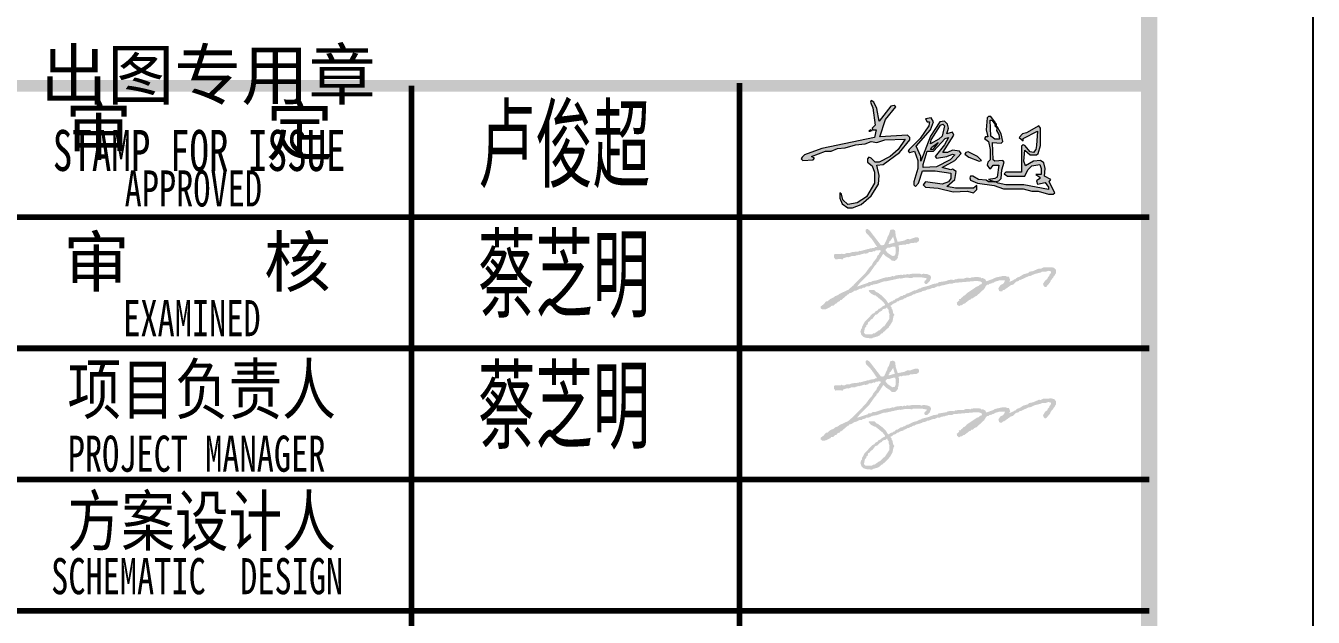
# Model space of a CAD drawing. Extents: x 1188826 to 1909461, y 608442 to 1651179.
# Drawn here: x 1857699 to 1865551, y 1021063 to 1024668 of the extents above; entities that cross this region are included whole.
import ezdxf

# ---------------------------------------------------------------- set-up
doc = ezdxf.new("R2010")
doc.units = 0
doc.header["$LTSCALE"] = 1000
doc.header["$MEASUREMENT"] = 0
doc.layers.add('WALL', color=9, linetype='Continuous', lineweight=40)
doc.layers.add('签名', color=7, linetype='Continuous', lineweight=18)
doc.layers.add('图框', color=140, linetype='Continuous')
doc.layers.add('图签文字', color=147, linetype='Continuous')
doc.styles.add('建筑图签-1', font='simhei.ttf', dxfattribs={"width": 0.7})
doc.styles.add('建筑图签-2', font='TXT.shx', dxfattribs={"width": 0.5, "bigfont": 'HZTXT.shx'})

# ---------------------------------------------------------------- blocks, each defined once
blk = doc.blocks.new('ljc')
at = {"linetype": 'Continuous'}
h = blk.add_hatch(color=0, dxfattribs=at)
h.paths.add_polyline_path([(2022.8, 1567.7), (2018.8, 1563.7), (2019.8, 1561.7), (2023.8, 1561.7), (2021.8, 1551.7), (1954.8, 1537.7), (1932.8, 1529.7), (1929.8, 1526.7), (1928.8, 1524.7), (1930.8, 1522.7), (1943.8, 1523.7), (1945.8, 1525.7), (1941.8, 1527.7), (1959.8, 1534.7), (1966.8, 1534.7), (1974.8, 1537.7), (1984.8, 1538.7), (1997.8, 1542.7), (2009.8, 1543.7), (2017.8, 1546.7), (2024.8, 1545.7), (2034.8, 1548.7), (2060.8, 1549.7), (2051.8, 1536.7), (2041.8, 1527.7), (2027.8, 1520.7), (2022.8, 1520.7), (2017.8, 1525.7), (2014.8, 1526.7), (2012.8, 1524.7), (2012.8, 1520.7), (2018.8, 1515.7), (2021.8, 1507.7), (2021.8, 1493.7), (2011.8, 1476.7), (1999.8, 1468.7), (1987.8, 1466.7), (1981.8, 1472.7), (1979.8, 1479.7), (1977.8, 1481.7), (1977.8, 1474.7), (1980.8, 1467.7), (1987.8, 1462.7), (1993.8, 1462.7), (2004.8, 1466.7), (2017.8, 1477.7), (2026.8, 1492.7), (2027.8, 1503.7), (2024.8, 1516.7), (2032.8, 1517.7), (2053.8, 1532.7), (2066.8, 1548.7), (2066.8, 1551.7), (2063.8, 1554.7), (2028.8, 1552.7), (2035.8, 1574.7), (2048.8, 1590.7), (2046.8, 1592.7), (2042.8, 1591.7), (2027.8, 1572.7), (2024.8, 1588.7), (2020.8, 1596.7), (2017.8, 1598.7), (2016.8, 1596.7), (2019.8, 1589.7)])
h.paths.add_polyline_path([(2080.8, 1521.7), (2080.8, 1527.7), (2074.8, 1540.7), (2092.8, 1561.7), (2096.8, 1571.7), (2093.8, 1576.7), (2086.8, 1575.7), (2088.8, 1571.7), (2091.8, 1571.7), (2090.8, 1566.7), (2079.8, 1550.7), (2065.8, 1536.7), (2064.8, 1534.7), (2066.8, 1532.7), (2072.8, 1534.7), (2076.8, 1522.7), (2076.8, 1512.7), (2071.8, 1495.7), (2071.8, 1491.7), (2073.8, 1489.7), (2077.8, 1493.7), (2082.8, 1509.7), (2098.8, 1509.7), (2118.8, 1506.7), (2118.8, 1499.7), (2115.8, 1495.7), (2107.8, 1492.7), (2086.8, 1495.7), (2083.8, 1491.7), (2086.8, 1488.7), (2102.8, 1487.7), (2121.8, 1482.7), (2139.8, 1483.7), (2147.8, 1481.7), (2151.8, 1485.7), (2151.8, 1490.7), (2147.8, 1487.7), (2124.8, 1487.7), (2113.8, 1489.7), (2123.8, 1498.7), (2125.8, 1508.7), (2120.8, 1511.7), (2118.8, 1510.7), (2107.8, 1513.7), (2123.8, 1522.7), (2131.8, 1531.7), (2129.8, 1534.7), (2120.8, 1535.7), (2114.8, 1532.7), (2108.8, 1532.7), (2122.8, 1554.7), (2120.8, 1558.7), (2113.8, 1556.7), (2115.8, 1563.7), (2114.8, 1568.7), (2110.8, 1572.7), (2104.8, 1571.7), (2092.8, 1553.7)])
h.paths.add_polyline_path([(2088.8, 1534.7), (2096.8, 1534.7), (2111.8, 1550.7), (2115.8, 1551.7), (2110.8, 1542.7), (2098.8, 1527.7), (2100.8, 1525.7), (2113.8, 1527.7), (2120.8, 1530.7), (2123.8, 1529.7), (2117.8, 1523.7), (2100.8, 1514.7), (2083.8, 1513.7), (2083.8, 1517.7)], flags=16)
h.paths.add_polyline_path([(2092.8, 1536.7), (2094.8, 1539.7), (2102.8, 1545.7), (2095.8, 1536.7)], flags=16)
h.paths.add_polyline_path([(2092.8, 1543.7), (2093.8, 1548.7), (2105.8, 1567.7), (2108.8, 1568.7), (2110.8, 1566.7), (2107.8, 1553.7), (2103.8, 1549.7)], flags=16)
h.paths.add_polyline_path([(2140.8, 1533.7), (2137.8, 1532.7), (2136.8, 1530.7), (2141.8, 1526.7), (2154.8, 1521.7), (2157.8, 1522.7), (2152.8, 1527.7)])
h.paths.add_polyline_path([(2174.8, 1521.7), (2172.8, 1523.7), (2171.8, 1545.7), (2182.8, 1544.7), (2184.8, 1546.7), (2182.8, 1556.7), (2177.8, 1565.7), (2176.8, 1560.7), (2179.8, 1555.7), (2180.8, 1549.7), (2174.8, 1549.7), (2169.8, 1553.7), (2168.8, 1573.7), (2170.8, 1573.7), (2174.8, 1568.7), (2175.8, 1570.7), (2169.8, 1578.7), (2166.8, 1578.7), (2164.8, 1576.7), (2163.8, 1561.7), (2165.8, 1552.7), (2162.8, 1552.7), (2161.8, 1550.7), (2166.8, 1546.7), (2168.8, 1536.7), (2168.8, 1523.7), (2165.8, 1520.7), (2164.8, 1516.7), (2167.8, 1512.7), (2169.8, 1512.7), (2172.8, 1516.7), (2179.8, 1516.7), (2177.8, 1501.7), (2174.8, 1499.7), (2166.8, 1498.7), (2174.8, 1495.7), (2179.8, 1496.7), (2182.8, 1499.7), (2183.8, 1510.7), (2186.8, 1520.7), (2184.8, 1522.7)])
h.paths.add_polyline_path([(2232.8, 1541.7), (2232.8, 1563.7), (2230.8, 1566.7), (2214.8, 1557.7), (2209.8, 1556.7), (2205.8, 1551.7), (2210.8, 1547.7), (2210.8, 1550.7), (2228.8, 1559.7), (2227.8, 1541.7), (2226.8, 1536.7), (2223.8, 1532.7), (2219.8, 1533.7), (2212.8, 1541.7), (2210.8, 1542.7), (2208.8, 1540.7), (2208.8, 1507.7), (2188.8, 1507.7), (2186.8, 1505.7), (2190.8, 1502.7), (2212.8, 1502.7), (2216.8, 1510.7), (2221.8, 1515.7), (2231.8, 1517.7), (2233.8, 1512.7), (2233.8, 1504.7), (2226.8, 1504.7), (2231.8, 1501.7), (2231.8, 1499.7), (2227.8, 1496.7), (2228.8, 1492.7), (2238.8, 1494.7), (2242.8, 1488.7), (2242.8, 1485.7), (2211.8, 1491.7), (2188.8, 1491.7), (2178.8, 1493.7), (2175.8, 1495.7), (2166.8, 1495.7), (2163.8, 1497.7), (2153.8, 1498.7), (2146.8, 1502.7), (2143.8, 1502.7), (2142.8, 1500.7), (2143.8, 1497.7), (2152.8, 1493.7), (2173.8, 1490.7), (2185.8, 1486.7), (2210.8, 1486.7), (2221.8, 1483.7), (2229.8, 1483.7), (2242.8, 1479.7), (2248.8, 1479.7), (2250.8, 1481.7), (2243.8, 1495.7), (2245.8, 1498.7), (2237.8, 1502.7), (2238.8, 1512.7), (2236.8, 1519.7), (2232.8, 1522.7), (2223.8, 1521.7), (2213.8, 1515.7), (2211.8, 1521.7), (2212.8, 1535.7), (2219.8, 1529.7), (2227.8, 1529.7), (2229.8, 1531.7)])
at = {"color": 0, "linetype": 'Continuous', "elevation": 16426272}
for points in [[(1929.8, 1526.7), (1928.8, 1524.7), (1930.8, 1522.7), (1943.8, 1523.7), (1945.8, 1525.7), (1941.8, 1527.7), (1959.8, 1534.7), (1966.8, 1534.7), (1974.8, 1537.7), (1984.8, 1538.7), (1997.8, 1542.7), (2009.8, 1543.7), (2017.8, 1546.7), (2024.8, 1545.7), (2034.8, 1548.7), (2060.8, 1549.7), (2051.8, 1536.7), (2041.8, 1527.7), (2027.8, 1520.7), (2022.8, 1520.7), (2017.8, 1525.7), (2014.8, 1526.7), (2012.8, 1524.7), (2012.8, 1520.7), (2018.8, 1515.7), (2021.8, 1507.7), (2021.8, 1493.7), (2011.8, 1476.7), (1999.8, 1468.7), (1987.8, 1466.7), (1981.8, 1472.7), (1979.8, 1479.7), (1977.8, 1481.7), (1977.8, 1474.7), (1980.8, 1467.7), (1987.8, 1462.7), (1993.8, 1462.7), (2004.8, 1466.7), (2017.8, 1477.7), (2026.8, 1492.7), (2027.8, 1503.7), (2024.8, 1516.7), (2032.8, 1517.7), (2053.8, 1532.7), (2066.8, 1548.7), (2066.8, 1551.7), (2063.8, 1554.7), (2028.8, 1552.7), (2035.8, 1574.7), (2048.8, 1590.7), (2046.8, 1592.7), (2042.8, 1591.7), (2027.8, 1572.7), (2024.8, 1588.7), (2020.8, 1596.7), (2017.8, 1598.7), (2016.8, 1596.7), (2019.8, 1589.7), (2022.8, 1567.7), (2018.8, 1563.7), (2019.8, 1561.7), (2023.8, 1561.7), (2021.8, 1551.7), (1954.8, 1537.7), (1932.8, 1529.7), (1929.8, 1526.7)], [(2065.8, 1536.7), (2064.8, 1534.7), (2066.8, 1532.7), (2072.8, 1534.7), (2076.8, 1522.7), (2076.8, 1512.7), (2071.8, 1495.7), (2071.8, 1491.7), (2073.8, 1489.7), (2077.8, 1493.7), (2082.8, 1509.7), (2098.8, 1509.7), (2118.8, 1506.7), (2118.8, 1499.7), (2115.8, 1495.7), (2107.8, 1492.7), (2086.8, 1495.7), (2083.8, 1491.7), (2086.8, 1488.7), (2102.8, 1487.7), (2121.8, 1482.7), (2139.8, 1483.7), (2147.8, 1481.7), (2151.8, 1485.7), (2151.8, 1490.7), (2147.8, 1487.7), (2124.8, 1487.7), (2113.8, 1489.7), (2123.8, 1498.7), (2125.8, 1508.7), (2120.8, 1511.7), (2118.8, 1510.7), (2107.8, 1513.7), (2123.8, 1522.7), (2131.8, 1531.7), (2129.8, 1534.7), (2120.8, 1535.7), (2114.8, 1532.7), (2108.8, 1532.7), (2122.8, 1554.7), (2120.8, 1558.7), (2113.8, 1556.7), (2115.8, 1563.7), (2114.8, 1568.7), (2110.8, 1572.7), (2104.8, 1571.7), (2092.8, 1553.7), (2080.8, 1521.7), (2080.8, 1527.7), (2074.8, 1540.7), (2092.8, 1561.7), (2096.8, 1571.7), (2093.8, 1576.7), (2086.8, 1575.7), (2088.8, 1571.7), (2091.8, 1571.7), (2090.8, 1566.7), (2079.8, 1550.7), (2065.8, 1536.7)], [(2162.8, 1552.7), (2161.8, 1550.7), (2166.8, 1546.7), (2168.8, 1536.7), (2168.8, 1523.7), (2165.8, 1520.7), (2164.8, 1516.7), (2167.8, 1512.7), (2169.8, 1512.7), (2172.8, 1516.7), (2179.8, 1516.7), (2177.8, 1501.7), (2174.8, 1499.7), (2166.8, 1498.7), (2174.8, 1495.7), (2179.8, 1496.7), (2182.8, 1499.7), (2183.8, 1510.7), (2186.8, 1520.7), (2184.8, 1522.7), (2174.8, 1521.7), (2172.8, 1523.7), (2171.8, 1545.7), (2182.8, 1544.7), (2184.8, 1546.7), (2182.8, 1556.7), (2177.8, 1565.7), (2176.8, 1560.7), (2179.8, 1555.7), (2180.8, 1549.7), (2174.8, 1549.7), (2169.8, 1553.7), (2168.8, 1573.7), (2170.8, 1573.7), (2174.8, 1568.7), (2175.8, 1570.7), (2169.8, 1578.7), (2166.8, 1578.7), (2164.8, 1576.7), (2163.8, 1561.7), (2165.8, 1552.7), (2162.8, 1552.7)], [(2015.8, 1560.7), (2014.8, 1559.7), (2016.8, 1559.7), (2015.8, 1560.7)], [(2016.8, 1561.7), (2015.8, 1560.7), (2018.8, 1560.7), (2016.8, 1561.7)], [(2092.8, 1543.7), (2093.8, 1548.7), (2105.8, 1567.7), (2108.8, 1568.7), (2110.8, 1566.7), (2107.8, 1553.7), (2103.8, 1549.7), (2092.8, 1543.7)], [(2143.8, 1502.7), (2142.8, 1500.7), (2143.8, 1497.7), (2152.8, 1493.7), (2173.8, 1490.7), (2185.8, 1486.7), (2210.8, 1486.7), (2221.8, 1483.7), (2229.8, 1483.7), (2242.8, 1479.7), (2248.8, 1479.7), (2250.8, 1481.7), (2243.8, 1495.7), (2245.8, 1498.7), (2237.8, 1502.7), (2238.8, 1512.7), (2236.8, 1519.7), (2232.8, 1522.7), (2223.8, 1521.7), (2213.8, 1515.7), (2211.8, 1521.7), (2212.8, 1535.7), (2219.8, 1529.7), (2227.8, 1529.7), (2229.8, 1531.7), (2232.8, 1541.7), (2232.8, 1563.7), (2230.8, 1566.7), (2214.8, 1557.7), (2209.8, 1556.7), (2205.8, 1551.7), (2210.8, 1547.7), (2210.8, 1550.7), (2228.8, 1559.7), (2227.8, 1541.7), (2226.8, 1536.7), (2223.8, 1532.7), (2219.8, 1533.7), (2212.8, 1541.7), (2210.8, 1542.7), (2208.8, 1540.7), (2208.8, 1507.7), (2188.8, 1507.7), (2186.8, 1505.7), (2190.8, 1502.7), (2212.8, 1502.7), (2216.8, 1510.7), (2221.8, 1515.7), (2231.8, 1517.7), (2233.8, 1512.7), (2233.8, 1504.7), (2226.8, 1504.7), (2231.8, 1501.7), (2231.8, 1499.7), (2227.8, 1496.7), (2228.8, 1492.7), (2238.8, 1494.7), (2242.8, 1488.7), (2242.8, 1485.7), (2211.8, 1491.7), (2188.8, 1491.7), (2178.8, 1493.7), (2175.8, 1495.7), (2166.8, 1495.7), (2163.8, 1497.7), (2153.8, 1498.7), (2146.8, 1502.7), (2143.8, 1502.7)], [(2176.8, 1568.7), (2175.8, 1569.7), (2174.8, 1566.7), (2176.8, 1564.7), (2176.8, 1568.7)], [(2083.8, 1513.7), (2083.8, 1517.7), (2088.8, 1534.7), (2096.8, 1534.7), (2111.8, 1550.7), (2115.8, 1551.7), (2110.8, 1542.7), (2098.8, 1527.7), (2100.8, 1525.7), (2113.8, 1527.7), (2120.8, 1530.7), (2123.8, 1529.7), (2117.8, 1523.7), (2100.8, 1514.7), (2083.8, 1513.7)], [(2092.8, 1536.7), (2094.8, 1539.7), (2102.8, 1545.7), (2095.8, 1536.7), (2092.8, 1536.7)], [(2137.8, 1532.7), (2136.8, 1530.7), (2141.8, 1526.7), (2154.8, 1521.7), (2157.8, 1522.7), (2152.8, 1527.7), (2140.8, 1533.7), (2137.8, 1532.7)]]:
    blk.add_lwpolyline(points, dxfattribs=at)
blk = doc.blocks.new('21414122312')
at = {"layer": '签名'}
h = blk.add_hatch(color=2, dxfattribs=at)
h.dxf.hatch_style = 1
h.paths.add_polyline_path([(5409.8, 12234.8), (5409.8, 12240.8), (5415.8, 12246.8), (5413.8, 12250.8), (5421.8, 12256.8), (5437.8, 12280.8), (5447.8, 12244.8)], flags=16)
h.paths.add_polyline_path([(5391.8, 12196.8), (5391.8, 12202.8), (5401.8, 12212.8), (5411.8, 12212.8), (5437.8, 12220.8), (5451.8, 12220.8), (5453.8, 12182.8), (5449.8, 12168.8), (5445.8, 12164.8), (5433.8, 12162.8), (5405.8, 12180.8)], flags=16)
h.paths.add_polyline_path([(5259.8, 11694.8), (5265.8, 11724.8), (5273.8, 11732.8), (5273.8, 11740.8), (5281.8, 11744.8), (5285.8, 11760.8), (5291.8, 11762.8), (5303.8, 11776.8), (5311.8, 11780.8), (5329.8, 11804.8), (5339.8, 11806.8), (5355.8, 11822.8), (5367.8, 11828.8), (5375.8, 11838.8), (5391.8, 11842.8), (5397.8, 11848.8), (5401.8, 11848.8), (5403.8, 11840.8), (5409.8, 11834.8), (5411.8, 11816.8), (5415.8, 11808.8), (5413.8, 11778.8), (5383.8, 11734.8), (5379.8, 11734.8), (5355.8, 11710.8), (5351.8, 11710.8), (5323.8, 11690.8), (5315.8, 11690.8), (5307.8, 11684.8), (5269.8, 11684.8)], flags=16)
h.paths.add_polyline_path([(5239.8, 11704.8), (5237.8, 11702.8), (5243.8, 11682.8), (5257.8, 11668.8), (5277.8, 11662.8), (5309.8, 11660.8), (5313.8, 11664.8), (5343.8, 11672.8), (5357.8, 11680.8), (5363.8, 11688.8), (5373.8, 11692.8), (5383.8, 11704.8), (5387.8, 11702.8), (5389.8, 11708.8), (5411.8, 11728.8), (5411.8, 11732.8), (5419.8, 11740.8), (5433.8, 11764.8), (5439.8, 11794.8), (5445.8, 11804.8), (5437.8, 11814.8), (5433.8, 11836.8), (5429.8, 11840.8), (5427.8, 11850.8), (5421.8, 11856.8), (5421.8, 11862.8), (5427.8, 11862.8), (5439.8, 11872.8), (5455.8, 11878.8), (5461.8, 11886.8), (5469.8, 11886.8), (5477.8, 11892.8), (5499.8, 11898.8), (5503.8, 11904.8), (5509.8, 11904.8), (5527.8, 11914.8), (5535.8, 11914.8), (5537.8, 11918.8), (5547.8, 11920.8), (5559.8, 11928.8), (5567.8, 11928.8), (5575.8, 11934.8), (5611.8, 11944.8), (5615.8, 11948.8), (5635.8, 11952.8), (5645.8, 11958.8), (5653.8, 11958.8), (5679.8, 11968.8), (5689.8, 11968.8), (5709.8, 11978.8), (5719.8, 11976.8), (5731.8, 11982.8), (5755.8, 11986.8), (5759.8, 11990.8), (5765.8, 11988.8), (5771.8, 11992.8), (5799.8, 11994.8), (5807.8, 11998.8), (5943.8, 12010.8), (5965.8, 12008.8), (5975.8, 12004.8), (5979.8, 11998.8), (5975.8, 11990.8), (5967.8, 11988.8), (5959.8, 11980.8), (5947.8, 11976.8), (5885.8, 11934.8), (5877.8, 11924.8), (5865.8, 11918.8), (5857.8, 11908.8), (5853.8, 11908.8), (5849.8, 11900.8), (5841.8, 11900.8), (5837.8, 11896.8), (5841.8, 11892.8), (5825.8, 11878.8), (5827.8, 11866.8), (5839.8, 11856.8), (5847.8, 11862.8), (5855.8, 11862.8), (5865.8, 11870.8), (5873.8, 11872.8), (5901.8, 11894.8), (5911.8, 11898.8), (5915.8, 11904.8), (5923.8, 11904.8), (5937.8, 11916.8), (5945.8, 11918.8), (5993.8, 11962.8), (6003.8, 11980.8), (6011.8, 11988.8), (6017.8, 11986.8), (6023.8, 11992.8), (6041.8, 11996.8), (6043.8, 12000.8), (6051.8, 12000.8), (6059.8, 12006.8), (6087.8, 12014.8), (6119.8, 12014.8), (6115.8, 12002.8), (6107.8, 11992.8), (6091.8, 11984.8), (6079.8, 11966.8), (6083.8, 11950.8), (6091.8, 11946.8), (6101.8, 11946.8), (6107.8, 11954.8), (6113.8, 11954.8), (6155.8, 11984.8), (6169.8, 11988.8), (6187.8, 12006.8), (6203.8, 12010.8), (6209.8, 12018.8), (6213.8, 12016.8), (6265.8, 12040.8), (6273.8, 12040.8), (6299.8, 12052.8), (6339.8, 12062.8), (6343.8, 12066.8), (6365.8, 12066.8), (6385.8, 12072.8), (6399.8, 12068.8), (6399.8, 12058.8), (6389.8, 12046.8), (6389.8, 12040.8), (6381.8, 12032.8), (6377.8, 12022.8), (6365.8, 12014.8), (6351.8, 11992.8), (6355.8, 11980.8), (6363.8, 11972.8), (6371.8, 11974.8), (6393.8, 12000.8), (6399.8, 12014.8), (6413.8, 12030.8), (6413.8, 12034.8), (6421.8, 12042.8), (6431.8, 12060.8), (6431.8, 12076.8), (6419.8, 12090.8), (6401.8, 12094.8), (6353.8, 12092.8), (6337.8, 12084.8), (6327.8, 12086.8), (6289.8, 12070.8), (6267.8, 12066.8), (6259.8, 12058.8), (6231.8, 12050.8), (6205.8, 12034.8), (6195.8, 12032.8), (6181.8, 12020.8), (6175.8, 12020.8), (6169.8, 12014.8), (6145.8, 12004.8), (6151.8, 12016.8), (6143.8, 12036.8), (6131.8, 12036.8), (6125.8, 12040.8), (6105.8, 12040.8), (6059.8, 12030.8), (6045.8, 12022.8), (6005.8, 12008.8), (5999.8, 12020.8), (5983.8, 12028.8), (5975.8, 12026.8), (5971.8, 12032.8), (5947.8, 12034.8), (5915.8, 12032.8), (5909.8, 12028.8), (5889.8, 12030.8), (5875.8, 12028.8), (5869.8, 12024.8), (5833.8, 12024.8), (5821.8, 12020.8), (5817.8, 12022.8), (5809.8, 12016.8), (5789.8, 12018.8), (5769.8, 12014.8), (5763.8, 12010.8), (5713.8, 12002.8), (5709.8, 11996.8), (5683.8, 11992.8), (5651.8, 11980.8), (5611.8, 11970.8), (5605.8, 11964.8), (5601.8, 11966.8), (5577.8, 11954.8), (5565.8, 11952.8), (5527.8, 11934.8), (5521.8, 11934.8), (5507.8, 11924.8), (5501.8, 11924.8), (5493.8, 11918.8), (5485.8, 11918.8), (5463.8, 11904.8), (5453.8, 11902.8), (5443.8, 11892.8), (5437.8, 11892.8), (5433.8, 11886.8), (5427.8, 11886.8), (5407.8, 11874.8), (5393.8, 11896.8), (5369.8, 11920.8), (5345.8, 11938.8), (5335.8, 11942.8), (5323.8, 11954.8), (5291.8, 11954.8), (5287.8, 11950.8), (5301.8, 11934.8), (5323.8, 11922.8), (5329.8, 11922.8), (5373.8, 11886.8), (5387.8, 11868.8), (5387.8, 11862.8), (5371.8, 11854.8), (5357.8, 11842.8), (5349.8, 11840.8), (5341.8, 11830.8), (5331.8, 11826.8), (5321.8, 11814.8), (5311.8, 11810.8), (5263.8, 11760.8), (5247.8, 11730.8), (5247.8, 11722.8), (5241.8, 11716.8)])
h.paths.add_polyline_path([(4997.8, 11856.8), (4995.8, 11854.8), (4995.8, 11844.8), (5005.8, 11836.8), (5027.8, 11838.8), (5055.8, 11852.8), (5059.8, 11858.8), (5073.8, 11860.8), (5083.8, 11870.8), (5091.8, 11872.8), (5099.8, 11882.8), (5111.8, 11886.8), (5115.8, 11894.8), (5121.8, 11894.8), (5161.8, 11928.8), (5165.8, 11928.8), (5171.8, 11936.8), (5183.8, 11938.8), (5201.8, 11950.8), (5213.8, 11952.8), (5233.8, 11962.8), (5245.8, 11962.8), (5251.8, 11968.8), (5265.8, 11970.8), (5271.8, 11976.8), (5291.8, 11978.8), (5305.8, 11986.8), (5309.8, 11984.8), (5313.8, 11988.8), (5337.8, 11992.8), (5383.8, 12008.8), (5395.8, 12008.8), (5477.8, 12026.8), (5483.8, 12024.8), (5513.8, 12030.8), (5553.8, 12028.8), (5559.8, 12032.8), (5611.8, 12032.8), (5643.8, 12026.8), (5639.8, 12018.8), (5629.8, 12010.8), (5627.8, 12000.8), (5633.8, 11992.8), (5643.8, 11992.8), (5661.8, 12010.8), (5669.8, 12032.8), (5663.8, 12044.8), (5643.8, 12052.8), (5621.8, 12054.8), (5609.8, 12050.8), (5601.8, 12054.8), (5553.8, 12054.8), (5533.8, 12050.8), (5523.8, 12052.8), (5513.8, 12048.8), (5503.8, 12050.8), (5495.8, 12046.8), (5487.8, 12048.8), (5453.8, 12044.8), (5441.8, 12038.8), (5433.8, 12040.8), (5417.8, 12034.8), (5391.8, 12032.8), (5387.8, 12028.8), (5385.8, 12030.8), (5329.8, 12012.8), (5311.8, 12010.8), (5303.8, 12004.8), (5285.8, 12002.8), (5283.8, 11998.8), (5217.8, 11976.8), (5233.8, 11996.8), (5291.8, 12054.8), (5323.8, 12100.8), (5335.8, 12112.8), (5337.8, 12122.8), (5345.8, 12126.8), (5377.8, 12176.8), (5393.8, 12160.8), (5419.8, 12144.8), (5429.8, 12134.8), (5447.8, 12132.8), (5459.8, 12142.8), (5467.8, 12154.8), (5465.8, 12158.8), (5469.8, 12166.8), (5473.8, 12198.8), (5473.8, 12218.8), (5469.8, 12222.8), (5471.8, 12226.8), (5483.8, 12230.8), (5489.8, 12228.8), (5495.8, 12232.8), (5515.8, 12232.8), (5521.8, 12236.8), (5531.8, 12234.8), (5541.8, 12240.8), (5581.8, 12244.8), (5595.8, 12254.8), (5595.8, 12268.8), (5587.8, 12276.8), (5573.8, 12276.8), (5539.8, 12264.8), (5525.8, 12266.8), (5505.8, 12256.8), (5465.8, 12248.8), (5453.8, 12284.8), (5449.8, 12318.8), (5437.8, 12324.8), (5423.8, 12322.8), (5419.8, 12318.8), (5411.8, 12292.8), (5403.8, 12280.8), (5401.8, 12270.8), (5381.8, 12228.8), (5375.8, 12230.8), (5371.8, 12226.8), (5361.8, 12230.8), (5295.8, 12316.8), (5283.8, 12326.8), (5275.8, 12326.8), (5269.8, 12322.8), (5271.8, 12304.8), (5305.8, 12268.8), (5339.8, 12218.8), (5327.8, 12216.8), (5323.8, 12212.8), (5295.8, 12208.8), (5291.8, 12204.8), (5281.8, 12204.8), (5237.8, 12192.8), (5231.8, 12194.8), (5229.8, 12190.8), (5187.8, 12186.8), (5171.8, 12180.8), (5153.8, 12180.8), (5141.8, 12174.8), (5129.8, 12174.8), (5123.8, 12178.8), (5119.8, 12174.8), (5081.8, 12174.8), (5077.8, 12170.8), (5077.8, 12152.8), (5085.8, 12142.8), (5119.8, 12144.8), (5127.8, 12140.8), (5133.8, 12148.8), (5157.8, 12156.8), (5163.8, 12154.8), (5185.8, 12162.8), (5205.8, 12162.8), (5211.8, 12166.8), (5219.8, 12166.8), (5223.8, 12170.8), (5229.8, 12168.8), (5261.8, 12178.8), (5269.8, 12176.8), (5285.8, 12180.8), (5289.8, 12186.8), (5307.8, 12186.8), (5317.8, 12192.8), (5325.8, 12190.8), (5331.8, 12196.8), (5357.8, 12198.8), (5361.8, 12196.8), (5361.8, 12190.8), (5351.8, 12178.8), (5349.8, 12170.8), (5341.8, 12164.8), (5335.8, 12148.8), (5317.8, 12126.8), (5305.8, 12104.8), (5297.8, 12098.8), (5269.8, 12060.8), (5193.8, 11982.8), (5163.8, 11956.8), (5111.8, 11932.8), (5097.8, 11922.8), (5083.8, 11918.8), (5075.8, 11910.8), (5053.8, 11900.8), (5037.8, 11886.8), (5029.8, 11886.8), (5011.8, 11866.8)])
h = blk.add_hatch(color=2, dxfattribs=at)
h.dxf.hatch_style = 1
h.paths.add_polyline_path([(5409.8, 11434.8), (5409.8, 11440.8), (5415.8, 11446.8), (5413.8, 11450.8), (5421.8, 11456.8), (5437.8, 11480.8), (5447.8, 11444.8)], flags=16)
h.paths.add_polyline_path([(5391.8, 11396.8), (5391.8, 11402.8), (5401.8, 11412.8), (5411.8, 11412.8), (5437.8, 11420.8), (5451.8, 11420.8), (5453.8, 11382.8), (5449.8, 11368.8), (5445.8, 11364.8), (5433.8, 11362.8), (5405.8, 11380.8)], flags=16)
h.paths.add_polyline_path([(5259.8, 10894.8), (5265.8, 10924.8), (5273.8, 10932.8), (5273.8, 10940.8), (5281.8, 10944.8), (5285.8, 10960.8), (5291.8, 10962.8), (5303.8, 10976.8), (5311.8, 10980.8), (5329.8, 11004.8), (5339.8, 11006.8), (5355.8, 11022.8), (5367.8, 11028.8), (5375.8, 11038.8), (5391.8, 11042.8), (5397.8, 11048.8), (5401.8, 11048.8), (5403.8, 11040.8), (5409.8, 11034.8), (5411.8, 11016.8), (5415.8, 11008.8), (5413.8, 10978.8), (5383.8, 10934.8), (5379.8, 10934.8), (5355.8, 10910.8), (5351.8, 10910.8), (5323.8, 10890.8), (5315.8, 10890.8), (5307.8, 10884.8), (5269.8, 10884.8)], flags=16)
h.paths.add_polyline_path([(5239.8, 10904.8), (5237.8, 10902.8), (5243.8, 10882.8), (5257.8, 10868.8), (5277.8, 10862.8), (5309.8, 10860.8), (5313.8, 10864.8), (5343.8, 10872.8), (5357.8, 10880.8), (5363.8, 10888.8), (5373.8, 10892.8), (5383.8, 10904.8), (5387.8, 10902.8), (5389.8, 10908.8), (5411.8, 10928.8), (5411.8, 10932.8), (5419.8, 10940.8), (5433.8, 10964.8), (5439.8, 10994.8), (5445.8, 11004.8), (5437.8, 11014.8), (5433.8, 11036.8), (5429.8, 11040.8), (5427.8, 11050.8), (5421.8, 11056.8), (5421.8, 11062.8), (5427.8, 11062.8), (5439.8, 11072.8), (5455.8, 11078.8), (5461.8, 11086.8), (5469.8, 11086.8), (5477.8, 11092.8), (5499.8, 11098.8), (5503.8, 11104.8), (5509.8, 11104.8), (5527.8, 11114.8), (5535.8, 11114.8), (5537.8, 11118.8), (5547.8, 11120.8), (5559.8, 11128.8), (5567.8, 11128.8), (5575.8, 11134.8), (5611.8, 11144.8), (5615.8, 11148.8), (5635.8, 11152.8), (5645.8, 11158.8), (5653.8, 11158.8), (5679.8, 11168.8), (5689.8, 11168.8), (5709.8, 11178.8), (5719.8, 11176.8), (5731.8, 11182.8), (5755.8, 11186.8), (5759.8, 11190.8), (5765.8, 11188.8), (5771.8, 11192.8), (5799.8, 11194.8), (5807.8, 11198.8), (5943.8, 11210.8), (5965.8, 11208.8), (5975.8, 11204.8), (5979.8, 11198.8), (5975.8, 11190.8), (5967.8, 11188.8), (5959.8, 11180.8), (5947.8, 11176.8), (5885.8, 11134.8), (5877.8, 11124.8), (5865.8, 11118.8), (5857.8, 11108.8), (5853.8, 11108.8), (5849.8, 11100.8), (5841.8, 11100.8), (5837.8, 11096.8), (5841.8, 11092.8), (5825.8, 11078.8), (5827.8, 11066.8), (5839.8, 11056.8), (5847.8, 11062.8), (5855.8, 11062.8), (5865.8, 11070.8), (5873.8, 11072.8), (5901.8, 11094.8), (5911.8, 11098.8), (5915.8, 11104.8), (5923.8, 11104.8), (5937.8, 11116.8), (5945.8, 11118.8), (5993.8, 11162.8), (6003.8, 11180.8), (6011.8, 11188.8), (6017.8, 11186.8), (6023.8, 11192.8), (6041.8, 11196.8), (6043.8, 11200.8), (6051.8, 11200.8), (6059.8, 11206.8), (6087.8, 11214.8), (6119.8, 11214.8), (6115.8, 11202.8), (6107.8, 11192.8), (6091.8, 11184.8), (6079.8, 11166.8), (6083.8, 11150.8), (6091.8, 11146.8), (6101.8, 11146.8), (6107.8, 11154.8), (6113.8, 11154.8), (6155.8, 11184.8), (6169.8, 11188.8), (6187.8, 11206.8), (6203.8, 11210.8), (6209.8, 11218.8), (6213.8, 11216.8), (6265.8, 11240.8), (6273.8, 11240.8), (6299.8, 11252.8), (6339.8, 11262.8), (6343.8, 11266.8), (6365.8, 11266.8), (6385.8, 11272.8), (6399.8, 11268.8), (6399.8, 11258.8), (6389.8, 11246.8), (6389.8, 11240.8), (6381.8, 11232.8), (6377.8, 11222.8), (6365.8, 11214.8), (6351.8, 11192.8), (6355.8, 11180.8), (6363.8, 11172.8), (6371.8, 11174.8), (6393.8, 11200.8), (6399.8, 11214.8), (6413.8, 11230.8), (6413.8, 11234.8), (6421.8, 11242.8), (6431.8, 11260.8), (6431.8, 11276.8), (6419.8, 11290.8), (6401.8, 11294.8), (6353.8, 11292.8), (6337.8, 11284.8), (6327.8, 11286.8), (6289.8, 11270.8), (6267.8, 11266.8), (6259.8, 11258.8), (6231.8, 11250.8), (6205.8, 11234.8), (6195.8, 11232.8), (6181.8, 11220.8), (6175.8, 11220.8), (6169.8, 11214.8), (6145.8, 11204.8), (6151.8, 11216.8), (6143.8, 11236.8), (6131.8, 11236.8), (6125.8, 11240.8), (6105.8, 11240.8), (6059.8, 11230.8), (6045.8, 11222.8), (6005.8, 11208.8), (5999.8, 11220.8), (5983.8, 11228.8), (5975.8, 11226.8), (5971.8, 11232.8), (5947.8, 11234.8), (5915.8, 11232.8), (5909.8, 11228.8), (5889.8, 11230.8), (5875.8, 11228.8), (5869.8, 11224.8), (5833.8, 11224.8), (5821.8, 11220.8), (5817.8, 11222.8), (5809.8, 11216.8), (5789.8, 11218.8), (5769.8, 11214.8), (5763.8, 11210.8), (5713.8, 11202.8), (5709.8, 11196.8), (5683.8, 11192.8), (5651.8, 11180.8), (5611.8, 11170.8), (5605.8, 11164.8), (5601.8, 11166.8), (5577.8, 11154.8), (5565.8, 11152.8), (5527.8, 11134.8), (5521.8, 11134.8), (5507.8, 11124.8), (5501.8, 11124.8), (5493.8, 11118.8), (5485.8, 11118.8), (5463.8, 11104.8), (5453.8, 11102.8), (5443.8, 11092.8), (5437.8, 11092.8), (5433.8, 11086.8), (5427.8, 11086.8), (5407.8, 11074.8), (5393.8, 11096.8), (5369.8, 11120.8), (5345.8, 11138.8), (5335.8, 11142.8), (5323.8, 11154.8), (5291.8, 11154.8), (5287.8, 11150.8), (5301.8, 11134.8), (5323.8, 11122.8), (5329.8, 11122.8), (5373.8, 11086.8), (5387.8, 11068.8), (5387.8, 11062.8), (5371.8, 11054.8), (5357.8, 11042.8), (5349.8, 11040.8), (5341.8, 11030.8), (5331.8, 11026.8), (5321.8, 11014.8), (5311.8, 11010.8), (5263.8, 10960.8), (5247.8, 10930.8), (5247.8, 10922.8), (5241.8, 10916.8)])
h.paths.add_polyline_path([(4997.8, 11056.8), (4995.8, 11054.8), (4995.8, 11044.8), (5005.8, 11036.8), (5027.8, 11038.8), (5055.8, 11052.8), (5059.8, 11058.8), (5073.8, 11060.8), (5083.8, 11070.8), (5091.8, 11072.8), (5099.8, 11082.8), (5111.8, 11086.8), (5115.8, 11094.8), (5121.8, 11094.8), (5161.8, 11128.8), (5165.8, 11128.8), (5171.8, 11136.8), (5183.8, 11138.8), (5201.8, 11150.8), (5213.8, 11152.8), (5233.8, 11162.8), (5245.8, 11162.8), (5251.8, 11168.8), (5265.8, 11170.8), (5271.8, 11176.8), (5291.8, 11178.8), (5305.8, 11186.8), (5309.8, 11184.8), (5313.8, 11188.8), (5337.8, 11192.8), (5383.8, 11208.8), (5395.8, 11208.8), (5477.8, 11226.8), (5483.8, 11224.8), (5513.8, 11230.8), (5553.8, 11228.8), (5559.8, 11232.8), (5611.8, 11232.8), (5643.8, 11226.8), (5639.8, 11218.8), (5629.8, 11210.8), (5627.8, 11200.8), (5633.8, 11192.8), (5643.8, 11192.8), (5661.8, 11210.8), (5669.8, 11232.8), (5663.8, 11244.8), (5643.8, 11252.8), (5621.8, 11254.8), (5609.8, 11250.8), (5601.8, 11254.8), (5553.8, 11254.8), (5533.8, 11250.8), (5523.8, 11252.8), (5513.8, 11248.8), (5503.8, 11250.8), (5495.8, 11246.8), (5487.8, 11248.8), (5453.8, 11244.8), (5441.8, 11238.8), (5433.8, 11240.8), (5417.8, 11234.8), (5391.8, 11232.8), (5387.8, 11228.8), (5385.8, 11230.8), (5329.8, 11212.8), (5311.8, 11210.8), (5303.8, 11204.8), (5285.8, 11202.8), (5283.8, 11198.8), (5217.8, 11176.8), (5233.8, 11196.8), (5291.8, 11254.8), (5323.8, 11300.8), (5335.8, 11312.8), (5337.8, 11322.8), (5345.8, 11326.8), (5377.8, 11376.8), (5393.8, 11360.8), (5419.8, 11344.8), (5429.8, 11334.8), (5447.8, 11332.8), (5459.8, 11342.8), (5467.8, 11354.8), (5465.8, 11358.8), (5469.8, 11366.8), (5473.8, 11398.8), (5473.8, 11418.8), (5469.8, 11422.8), (5471.8, 11426.8), (5483.8, 11430.8), (5489.8, 11428.8), (5495.8, 11432.8), (5515.8, 11432.8), (5521.8, 11436.8), (5531.8, 11434.8), (5541.8, 11440.8), (5581.8, 11444.8), (5595.8, 11454.8), (5595.8, 11468.8), (5587.8, 11476.8), (5573.8, 11476.8), (5539.8, 11464.8), (5525.8, 11466.8), (5505.8, 11456.8), (5465.8, 11448.8), (5453.8, 11484.8), (5449.8, 11518.8), (5437.8, 11524.8), (5423.8, 11522.8), (5419.8, 11518.8), (5411.8, 11492.8), (5403.8, 11480.8), (5401.8, 11470.8), (5381.8, 11428.8), (5375.8, 11430.8), (5371.8, 11426.8), (5361.8, 11430.8), (5295.8, 11516.8), (5283.8, 11526.8), (5275.8, 11526.8), (5269.8, 11522.8), (5271.8, 11504.8), (5305.8, 11468.8), (5339.8, 11418.8), (5327.8, 11416.8), (5323.8, 11412.8), (5295.8, 11408.8), (5291.8, 11404.8), (5281.8, 11404.8), (5237.8, 11392.8), (5231.8, 11394.8), (5229.8, 11390.8), (5187.8, 11386.8), (5171.8, 11380.8), (5153.8, 11380.8), (5141.8, 11374.8), (5129.8, 11374.8), (5123.8, 11378.8), (5119.8, 11374.8), (5081.8, 11374.8), (5077.8, 11370.8), (5077.8, 11352.8), (5085.8, 11342.8), (5119.8, 11344.8), (5127.8, 11340.8), (5133.8, 11348.8), (5157.8, 11356.8), (5163.8, 11354.8), (5185.8, 11362.8), (5205.8, 11362.8), (5211.8, 11366.8), (5219.8, 11366.8), (5223.8, 11370.8), (5229.8, 11368.8), (5261.8, 11378.8), (5269.8, 11376.8), (5285.8, 11380.8), (5289.8, 11386.8), (5307.8, 11386.8), (5317.8, 11392.8), (5325.8, 11390.8), (5331.8, 11396.8), (5357.8, 11398.8), (5361.8, 11396.8), (5361.8, 11390.8), (5351.8, 11378.8), (5349.8, 11370.8), (5341.8, 11364.8), (5335.8, 11348.8), (5317.8, 11326.8), (5305.8, 11304.8), (5297.8, 11298.8), (5269.8, 11260.8), (5193.8, 11182.8), (5163.8, 11156.8), (5111.8, 11132.8), (5097.8, 11122.8), (5083.8, 11118.8), (5075.8, 11110.8), (5053.8, 11100.8), (5037.8, 11086.8), (5029.8, 11086.8), (5011.8, 11066.8)])
at = {"layer": '图框'}
for points, const_width in [([(7000, 13200.3), (0, 13200.3)], 70), ([(0, 13200.3), (7000, 13200.3)], 70), ([(2499.5, 6800.3), (2500, 13200.3)], 35), ([(4500, 6816.5), (4500, 13216.5)], 35), ([(4500, 6800.3), (4500, 13200.3)], 35), ([(0, 12400.3), (7000, 12400.3)], 35), ([(0, 11600.3), (7000, 11600.3)], 35), ([(0, 10800.3), (7000, 10800.3)], 35), ([(0, 10000.3), (7000, 10000.3)], 35)]:
    blk.add_lwpolyline(points, dxfattribs=dict(at, const_width=const_width))
at = {"layer": '签名', "color": 2, "xscale": 4.799999999813735, "yscale": 4.799999999813735, "zscale": 4.799999999813735}
blk.add_blockref('ljc', (-4380.8, 5436.3, -78846105.6), dxfattribs=at)
at = {"layer": '图签文字', "color": 7, "style": '建筑图签-1'}
for s, p in [('出图专用章', (235.9, 13118.1)), ('审    定', (387.7, 12779.2)), ('审    核', (374.6, 11976.9))]:
    blk.add_text(s, height=300, dxfattribs=at).set_placement(p)
at = {"layer": '图签文字', "color": 1, "style": '建筑图签-2', "width": 0.7}
for s, p in [('卢俊超', (2906.2, 12578.1)), ('蔡芝明', (2906.2, 11787.1)), ('蔡芝明', (2906.2, 10987.1))]:
    blk.add_text(s, height=500, dxfattribs=at).set_placement(p)
at = {"layer": '图签文字', "style": '建筑图签-1', "width": 0.7}
for s, height, p in [('STAMP FOR ISSUE', 250, (312.7, 12681.3)), ('APPROVED ', 220, (750.6, 12464.7)), ('EXAMINED  ', 220, (742, 11674.2, -1799)), ('PROJECT MANAGER', 220, (403.9, 10848, -1799)), ('SCHEMATIC  DESIGN', 220, (302.6, 10101.4, -1799))]:
    blk.add_text(s, height=height, dxfattribs=at).set_placement(p)
at = {"layer": '图签文字', "color": 7, "style": '建筑图签-1', "width": 0.8}
for s, p in [('项目负责人', (402.5, 11200.7)), ('方案设计人', (402.5, 10398.1))]:
    blk.add_text(s, height=300, dxfattribs=at).set_placement(p)

msp = doc.modelspace()

# ---------------------------------------------------------------- linework, layer by layer
at = {"layer": '图框'}
msp.add_lwpolyline([(1791250.9, 1010102), (1865550.9, 1010102), (1865550.9, 1052102), (1791250.9, 1052102)], close=True, dxfattribs=at)
at = {"layer": '图框', "const_width": 100}
msp.add_lwpolyline([(1793750.9, 1011102), (1864550.9, 1011102), (1864550.9, 1051102), (1793750.9, 1051102)], close=True, dxfattribs=at)

# ---------------------------------------------------------------- block references
at = {"layer": 'WALL'}
msp.add_blockref('21414122312', (1857550.9, 1011102), dxfattribs=at)

doc.saveas('drawing.dxf')
